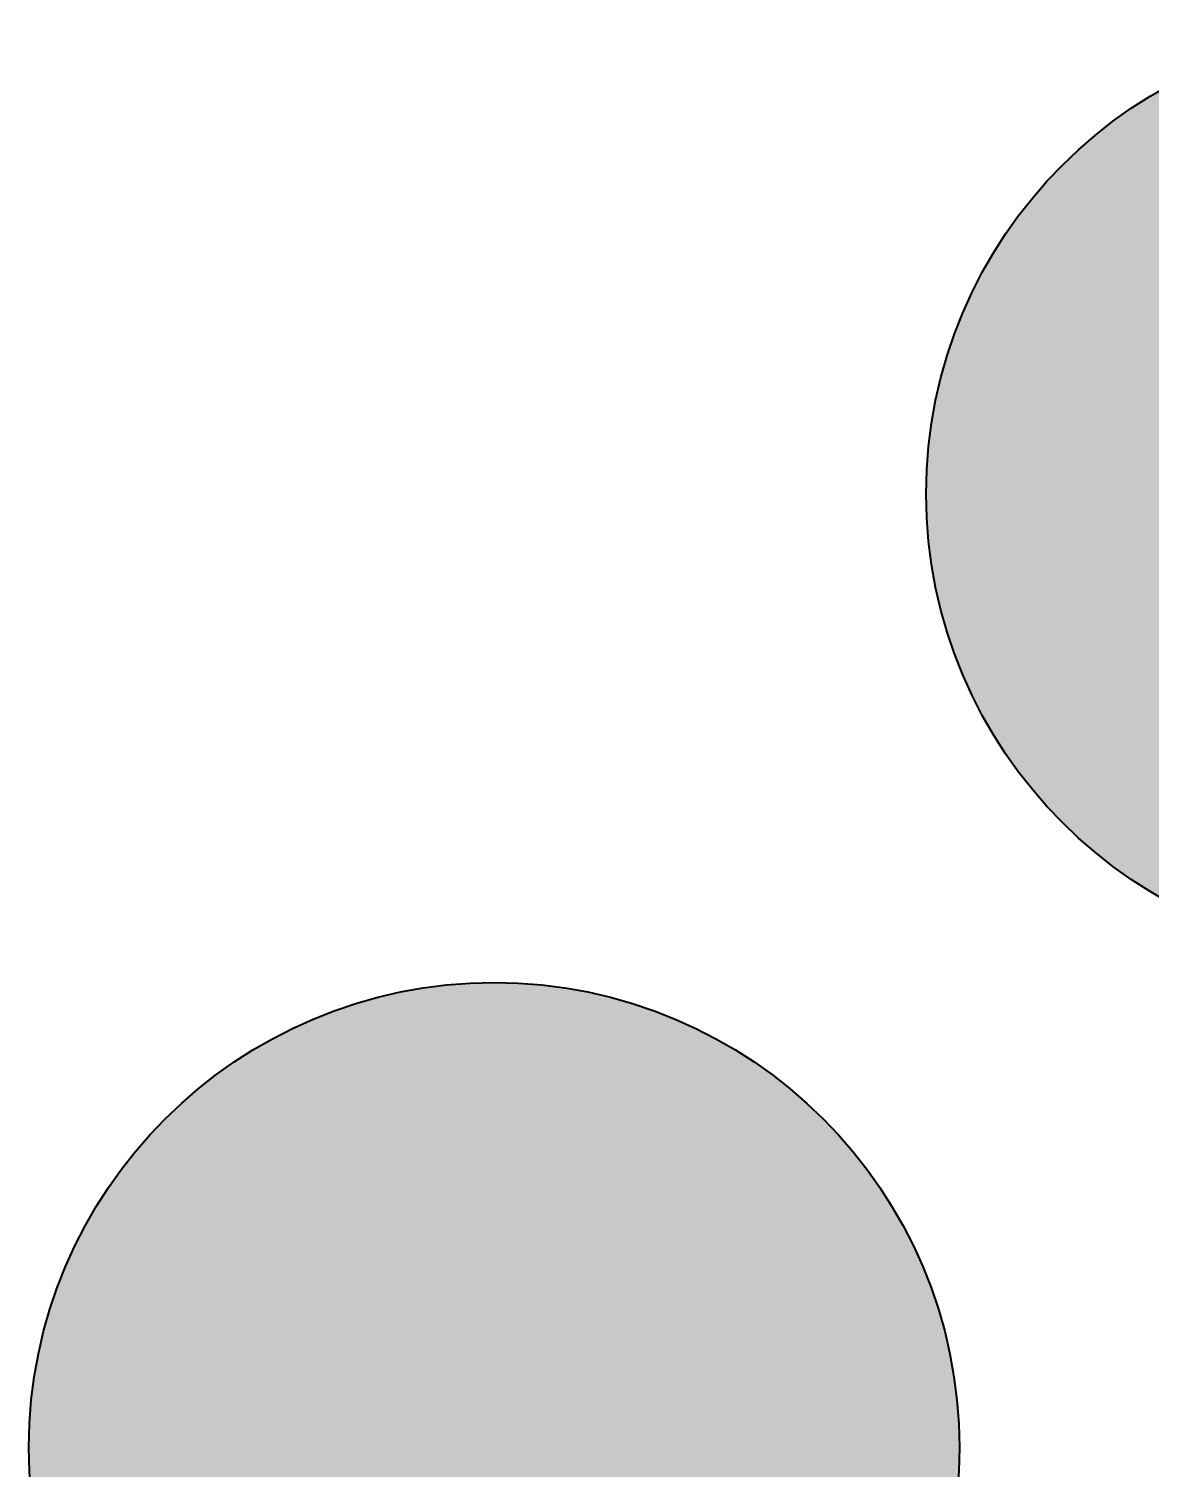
# Model space of a CAD drawing. Extents: x 380192 to 391966, y 6058532 to 6064394.
# Drawn here: x 391156.37 to 391182.89, y 6062272.34 to 6062306.39 of the extents above; entities that cross this region are included whole.
import ezdxf
from ezdxf.enums import TextEntityAlignment as Align

# ---------------------------------------------------------------- set-up
doc = ezdxf.new("R2010")
doc.units = 0
doc.header["$LTSCALE"] = 5
doc.layers.add('AS-UNDERLAY-H', color=141, linetype='Continuous')
doc.layers.add('CG-NOTES', color=7, linetype='Continuous')
doc.styles.add('80L', font='ARIALN.TTF', dxfattribs={"height": 10})

# ---------------------------------------------------------------- blocks, each defined once
blk = doc.blocks.new('*U421')
at = {"layer": 'AS-UNDERLAY-H'}
h = blk.add_hatch(color=256, dxfattribs=at)
h.dxf.hatch_style = 1
edge = h.paths.add_edge_path()
edge.add_arc((0, 0), 11, 0, 360)
at = {"layer": 'CG-NOTES', "color": 182}
blk.add_circle((0, 0), 11, dxfattribs=at)
at = {"color": 182, "style": '80L'}
blk.add_attdef('#', text='', height=10, dxfattribs=at).set_placement((0, 0), align=Align.MIDDLE_CENTER)
blk = doc.blocks.new('*U467')
at = {"layer": 'AS-UNDERLAY-H'}
h = blk.add_hatch(color=256, dxfattribs=at)
h.dxf.hatch_style = 1
edge = h.paths.add_edge_path()
edge.add_arc((0, 0), 11, 0, 360)
at = {"layer": 'CG-NOTES', "color": 182}
blk.add_circle((0, 0), 11, dxfattribs=at)
at = {"color": 182, "style": '80L'}
blk.add_attdef('#', text='', height=10, dxfattribs=at).set_placement((0, 0), align=Align.MIDDLE_CENTER)

msp = doc.modelspace()

# ---------------------------------------------------------------- block references
at = {"layer": 'CG-NOTES'}
for name, p, xscale, yscale, zscale, values in [('*U467', (391188.616, 6062295.383, 908.79), 1.000775450743927, 1.000775450743927, 1.000775450743927, {'#': '293'}), ('*U421', (391167.385, 6062272.804, 908.797), 1.000775450743928, 1.000775450743928, 1.000775450743928, {'#': '292'})]:
    msp.add_blockref(name, p, dxfattribs=dict(at, xscale=xscale, yscale=yscale, zscale=zscale)).add_auto_attribs(values)

doc.saveas('drawing.dxf')
